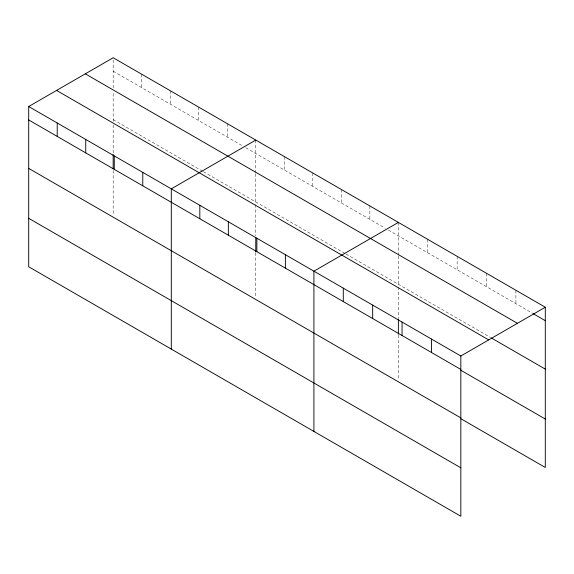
<?xml version="1.0" encoding="UTF-8"?>
<svg xmlns="http://www.w3.org/2000/svg" width="574" height="574" viewBox="0 0 574 574"><rect width="100%" height="100%" fill="white"/><g stroke="black" fill="none" stroke-linecap="round" stroke-linejoin="round"><path stroke-width="0.43" stroke-dasharray="2.87 2.15" d="M113.171 121.415L113.171 91.438M113.171 87.915L113.171 57.752M113.171 71.183L242.673 145.947M245.751 147.726L385.276 228.273M388.354 230.059L532.155 313.074M113.171 119.629L202.586 171.253M203.361 171.698L345.189 253.586M345.964 254.031L490.397 337.419M515.918 290.272L515.918 303.703M486.53 273.303L486.53 286.735M457.148 256.341L457.148 269.773M427.759 239.372L427.759 252.804M398.378 222.411L398.378 255.222M398.378 256.104L398.378 286.074M398.378 286.964L398.378 318.161M398.378 335.087L398.378 380.017M369.857 205.944L369.857 219.376M341.336 189.477L341.336 202.909M312.816 173.011L312.816 186.442M284.295 156.544L284.295 169.976M255.774 140.078L255.774 172.889M255.774 173.771L255.774 203.741M255.774 204.631L255.774 235.835M255.774 252.761L255.774 297.684M227.254 123.611L227.254 137.043M198.733 107.144L198.733 120.576M170.213 90.685L170.213 104.109M141.692 74.218L141.692 87.65M113.171 124.974L113.171 153.502M113.171 170.428L113.171 215.35"/><path stroke-width="0.86" d="M460.829 417.886L460.829 356.002L28.7 106.52L28.7 266.767L460.829 516.248L460.829 417.886L28.7 168.397M461.015 418.819L545.3 467.48L545.3 307.233L113.171 57.752L28.7 106.52M255.774 140.078L171.303 188.846L171.303 349.092M398.378 222.411L313.906 271.179L313.906 431.426M460.829 356.002L545.3 307.233M532.93 313.526L545.3 320.665M85.296 73.845L517.425 323.327M491.172 337.864L545.3 369.118M56.575 90.427L488.704 339.908M28.7 119.952L460.829 369.434M461.015 370.366L545.3 419.034M28.7 218.314L460.829 467.803M431.44 339.04L431.44 352.472M402.058 322.079L402.058 335.503M398.378 319.051L398.378 334.204M372.677 305.11L372.677 318.541M343.288 288.148L343.288 301.58M285.386 254.713L285.386 268.144M256.865 238.246L256.865 251.677M255.774 237.614L255.774 251.878M228.344 221.779L228.344 235.211M199.824 205.313L199.824 218.744M142.782 172.387L142.782 185.811M114.262 155.92L114.262 169.352M113.171 154.392L113.171 168.656M85.741 139.453L85.741 152.885M57.221 122.987L57.221 136.418"/></g></svg>
